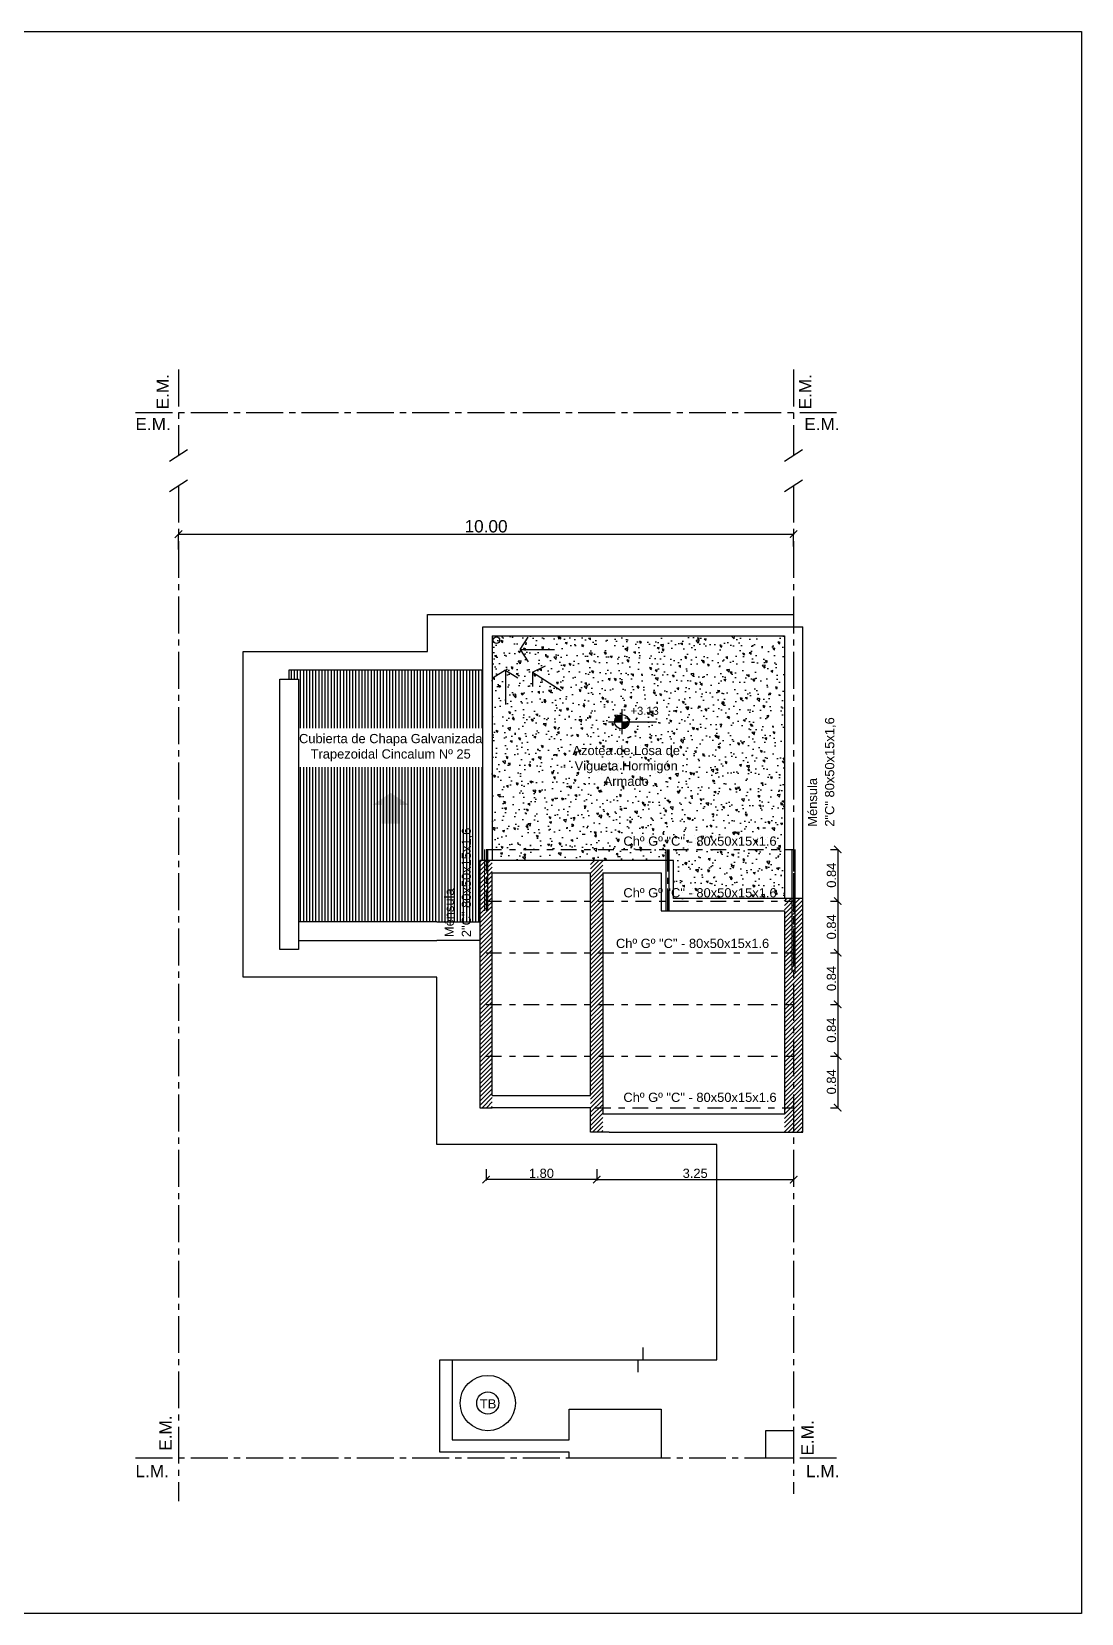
# Model space of a CAD drawing. Header units: millimetres. Extents: x 141 to 859, y -33 to 129.
# Drawn here: x 246.14 to 263.21, y -16.8 to 8.92 of the extents above; entities that cross this region are included whole.
import ezdxf

# ---------------------------------------------------------------- set-up
doc = ezdxf.new("R2010")
doc.units = ezdxf.units.MM
doc.header["$LTSCALE"] = 0.1
doc.header["$MEASUREMENT"] = 0
doc.header["$PDMODE"] = 3
doc.header["$PDSIZE"] = 0.1
doc.linetypes.add('ACAD_ISO04W100', pattern=[30, 24, -3, 0, -3])
doc.linetypes.add('DASHDOT2', pattern=[12.7, 6.35, -3.175, 0, -3.175])
doc.layers.get('DEFPOINTS').update_dxf_attribs({"color": 1})
for name, color, linetype in [('Carpinterias', 7, 'Continuous'), ('CORREAS', 170, 'Continuous'), ('Cotas', 1, 'Continuous'), ('Cubierta', 7, 'Continuous'), ('EJES', 6, 'Continuous'), ('ELMER', 2, 'Continuous'), ('Equipamiento', 7, 'Continuous'), ('HATCH', 10, 'Continuous'), ('Muros', 7, 'Continuous'), ('TEXTO', 2, 'Continuous'), ('Textos', 7, 'Continuous')]:
    doc.layers.add(name, color=color, linetype=linetype)
doc.styles.add('ARIAL', font='arial.ttf', dxfattribs={"height": 0.18})
doc.styles.add('Arial20', font='arial.ttf', dxfattribs={"height": 0.2})
doc.styles.add('Arial30', font='arial.ttf', dxfattribs={"width": 0.8, "height": 0.3})
doc.styles.add('Diego', font='arial.ttf')
doc.styles.get("Standard").update_dxf_attribs({"font": 'arial.ttf'})
doc.dimstyles.new('COTA-1-100', dxfattribs={"dimtxt": 0.2, "dimasz": 0.12, "dimexe": 0.012, "dimexo": 0.15, "dimgap": 0.025, "dimtad": 1, "dimzin": 0, "dimdsep": 46, "dimtxsty": 'Arial20', "dimblk1": 'ARCHTICK', "dimblk2": 'ARCHTICK', "dimsah": 1, "dimcen": 0.09, "dimclrd": 256, "dimclre": 256, "dimclrt": 256, "dimazin": 0, "dimtfac": 1, "dimtofl": 0, "dimtmove": 2, "dimatfit": 3, "dimldrblk": 'ARCHTICK', "dimfxl": 1, "dimtolj": 1, "dimtzin": 0, "dimarcsym": 0})

# ---------------------------------------------------------------- blocks, each defined once
blk = doc.blocks.new('_ARCHTICK')
at = {"color": 0, "linetype": 'ByBlock', "const_width": 0.15}
blk.add_lwpolyline([(-0.5, -0.5), (0.5, 0.5)], dxfattribs=at)
blk = doc.blocks.new('*D86')
at = {"layer": 'Cotas', "lineweight": -2, "transparency": 16777216}
for p, q in [((248.528, 0.751), (258.528, 0.751)), ((248.528, 0.503), (248.528, 0.739)), ((258.528, 0.551), (258.528, 0.739))]:
    blk.add_line(p, q, dxfattribs=at)
at = {"layer": 'DEFPOINTS', "color": 0, "transparency": 16777216}
for p in [(258.528, 1.051), (248.528, 1.003), (258.528, 0.751)]:
    blk.add_point(p, dxfattribs=at)
at = {"layer": 'Cotas', "lineweight": -2, "transparency": 16777216, "xscale": 0.12, "yscale": 0.12, "zscale": 0.12, "rotation": 180}
blk.add_blockref('_ARCHTICK', (248.528, 0.751), dxfattribs=at)
at = {"layer": 'Cotas', "lineweight": -2, "transparency": 16777216, "xscale": 0.12, "yscale": 0.12, "zscale": 0.12}
blk.add_blockref('_ARCHTICK', (258.528, 0.751), dxfattribs=at)
at = {"layer": 'Cotas', "color": 2, "transparency": 16777216, "insert": (253.528, 0.878), "char_height": 0.2, "attachment_point": 5, "style": 'Arial20'}
blk.add_mtext('\\A1;10.00', dxfattribs=at)
blk = doc.blocks.new('Nivel Planta')
at = {"layer": 'Cubierta'}
h = blk.add_hatch(color=1, dxfattribs=at)
h.paths.add_polyline_path([(509.851, 209.413, 0.414214), (509.733, 209.295), (509.851, 209.295)])
h.paths.add_polyline_path([(509.969, 209.295), (509.851, 209.295), (509.851, 209.177, 0.414214)])
at = {"layer": 'Cotas', "color": 1}
for p, q in [((509.851, 209.499), (509.851, 209.09)), ((509.636, 209.295), (510.413, 209.295))]:
    blk.add_line(p, q, dxfattribs=at)
blk.add_circle((509.851, 209.295), 0.118, dxfattribs=at)
blk = doc.blocks.new('*D117')
at = {"layer": 'Cotas', "lineweight": -2, "transparency": 16777216}
for p, q in [((259.128, -4.374), (259.257, -4.374)), ((259.245, -4.374), (259.245, -5.214)), ((259.128, -5.214), (259.257, -5.214))]:
    blk.add_line(p, q, dxfattribs=at)
at = {"layer": 'DEFPOINTS', "color": 0, "transparency": 16777216}
for p in [(258.528, -4.374), (258.528, -5.214), (259.245, -5.214)]:
    blk.add_point(p, dxfattribs=at)
at = {"layer": 'Cotas', "lineweight": -2, "transparency": 16777216, "xscale": 0.12, "yscale": 0.12, "zscale": 0.12}
for p, rotation in [((259.245, -4.374), 90), ((259.245, -5.214), 270)]:
    blk.add_blockref('_ARCHTICK', p, dxfattribs=dict(at, rotation=rotation))
at = {"layer": 'Cotas', "color": 2, "transparency": 16777216, "insert": (259.144, -4.794), "char_height": 0.15, "attachment_point": 5, "rotation": 90}
blk.add_mtext('\\A1;0.84', dxfattribs=at)
blk = doc.blocks.new('*D118')
at = {"layer": 'Cotas', "lineweight": -2, "transparency": 16777216}
for p, q in [((259.128, -5.214), (259.257, -5.214)), ((259.245, -5.214), (259.245, -6.054)), ((259.128, -6.054), (259.257, -6.054))]:
    blk.add_line(p, q, dxfattribs=at)
at = {"layer": 'DEFPOINTS', "color": 0, "transparency": 16777216}
for p in [(258.528, -5.214), (258.528, -6.054), (259.245, -6.054)]:
    blk.add_point(p, dxfattribs=at)
at = {"layer": 'Cotas', "lineweight": -2, "transparency": 16777216, "xscale": 0.12, "yscale": 0.12, "zscale": 0.12}
for p, rotation in [((259.245, -5.214), 90), ((259.245, -6.054), 270)]:
    blk.add_blockref('_ARCHTICK', p, dxfattribs=dict(at, rotation=rotation))
at = {"layer": 'Cotas', "color": 2, "transparency": 16777216, "insert": (259.144, -5.634), "char_height": 0.15, "attachment_point": 5, "rotation": 90}
blk.add_mtext('\\A1;0.84', dxfattribs=at)
blk = doc.blocks.new('*D119')
at = {"layer": 'Cotas', "lineweight": -2, "transparency": 16777216}
for p, q in [((259.128, -6.054), (259.257, -6.054)), ((259.245, -6.054), (259.245, -6.894)), ((259.128, -6.894), (259.257, -6.894))]:
    blk.add_line(p, q, dxfattribs=at)
at = {"layer": 'DEFPOINTS', "color": 0, "transparency": 16777216}
for p in [(258.528, -6.054), (258.528, -6.894), (259.245, -6.894)]:
    blk.add_point(p, dxfattribs=at)
at = {"layer": 'Cotas', "lineweight": -2, "transparency": 16777216, "xscale": 0.12, "yscale": 0.12, "zscale": 0.12}
for p, rotation in [((259.245, -6.054), 90), ((259.245, -6.894), 270)]:
    blk.add_blockref('_ARCHTICK', p, dxfattribs=dict(at, rotation=rotation))
at = {"layer": 'Cotas', "color": 2, "transparency": 16777216, "insert": (259.144, -6.474), "char_height": 0.15, "attachment_point": 5, "rotation": 90}
blk.add_mtext('\\A1;0.84', dxfattribs=at)
blk = doc.blocks.new('*D120')
at = {"layer": 'Cotas', "lineweight": -2, "transparency": 16777216}
for p, q in [((259.128, -6.894), (259.257, -6.894)), ((259.245, -6.894), (259.245, -7.734)), ((259.128, -7.734), (259.257, -7.734))]:
    blk.add_line(p, q, dxfattribs=at)
at = {"layer": 'DEFPOINTS', "color": 0, "transparency": 16777216}
for p in [(258.528, -6.894), (258.528, -7.734), (259.245, -7.734)]:
    blk.add_point(p, dxfattribs=at)
at = {"layer": 'Cotas', "lineweight": -2, "transparency": 16777216, "xscale": 0.12, "yscale": 0.12, "zscale": 0.12}
for p, rotation in [((259.245, -6.894), 90), ((259.245, -7.734), 270)]:
    blk.add_blockref('_ARCHTICK', p, dxfattribs=dict(at, rotation=rotation))
at = {"layer": 'Cotas', "color": 2, "transparency": 16777216, "insert": (259.144, -7.314), "char_height": 0.15, "attachment_point": 5, "rotation": 90}
blk.add_mtext('\\A1;0.84', dxfattribs=at)
blk = doc.blocks.new('*D121')
at = {"layer": 'Cotas', "lineweight": -2, "transparency": 16777216}
for p, q in [((259.128, -7.734), (259.257, -7.734)), ((259.245, -7.734), (259.245, -8.574)), ((259.128, -8.574), (259.257, -8.574))]:
    blk.add_line(p, q, dxfattribs=at)
at = {"layer": 'DEFPOINTS', "color": 0, "transparency": 16777216}
for p in [(258.528, -7.734), (258.528, -8.574), (259.245, -8.574)]:
    blk.add_point(p, dxfattribs=at)
at = {"layer": 'Cotas', "lineweight": -2, "transparency": 16777216, "xscale": 0.12, "yscale": 0.12, "zscale": 0.12}
for p, rotation in [((259.245, -7.734), 90), ((259.245, -8.574), 270)]:
    blk.add_blockref('_ARCHTICK', p, dxfattribs=dict(at, rotation=rotation))
at = {"layer": 'Cotas', "color": 2, "transparency": 16777216, "insert": (259.144, -8.154), "char_height": 0.15, "attachment_point": 5, "rotation": 90}
blk.add_mtext('\\A1;0.84', dxfattribs=at)
blk = doc.blocks.new('*D122')
at = {"layer": 'Cotas', "lineweight": -2, "transparency": 16777216}
for p, q in [((255.328, -9.574), (255.328, -9.756)), ((255.328, -9.744), (258.528, -9.744)), ((258.528, -9.574), (258.528, -9.756))]:
    blk.add_line(p, q, dxfattribs=at)
at = {"layer": 'DEFPOINTS', "color": 0, "transparency": 16777216}
for p in [(255.328, -8.974), (258.528, -8.974), (258.528, -9.744)]:
    blk.add_point(p, dxfattribs=at)
at = {"layer": 'Cotas', "lineweight": -2, "transparency": 16777216, "xscale": 0.12, "yscale": 0.12, "zscale": 0.12, "rotation": 180}
blk.add_blockref('_ARCHTICK', (255.328, -9.744), dxfattribs=at)
at = {"layer": 'Cotas', "lineweight": -2, "transparency": 16777216, "xscale": 0.12, "yscale": 0.12, "zscale": 0.12}
blk.add_blockref('_ARCHTICK', (258.528, -9.744), dxfattribs=at)
at = {"layer": 'Cotas', "color": 2, "transparency": 16777216, "insert": (256.928, -9.642), "char_height": 0.15, "attachment_point": 5}
blk.add_mtext('\\A1;3.25', dxfattribs=at)
blk = doc.blocks.new('*D365')
at = {"layer": 'Cotas', "lineweight": -2, "transparency": 16777216}
for p, q in [((253.528, -9.574), (253.528, -9.756)), ((255.328, -9.744), (253.528, -9.744)), ((255.328, -9.574), (255.328, -9.756))]:
    blk.add_line(p, q, dxfattribs=at)
at = {"layer": 'DEFPOINTS', "color": 0, "transparency": 16777216}
for p in [(253.528, -8.974), (255.328, -8.974), (253.528, -9.744)]:
    blk.add_point(p, dxfattribs=at)
at = {"layer": 'Cotas', "lineweight": -2, "transparency": 16777216, "xscale": 0.12, "yscale": 0.12, "zscale": 0.12, "rotation": 180}
blk.add_blockref('_ARCHTICK', (253.528, -9.744), dxfattribs=at)
at = {"layer": 'Cotas', "lineweight": -2, "transparency": 16777216, "xscale": 0.12, "yscale": 0.12, "zscale": 0.12}
blk.add_blockref('_ARCHTICK', (255.328, -9.744), dxfattribs=at)
at = {"layer": 'Cotas', "color": 2, "transparency": 16777216, "insert": (254.428, -9.642), "char_height": 0.15, "attachment_point": 5}
blk.add_mtext('\\A1;1.80', dxfattribs=at)

msp = doc.modelspace()

# ---------------------------------------------------------------- hatches: boundary and pattern name
at = {"linetype": 'Continuous', "true_color": 0x991b1e}
h = msp.add_hatch(dxfattribs=at)
h.set_pattern_fill('_USER', color=244, scale=0.05, angle=45, style=0, pattern_type=0)
h.set_pattern_definition([(45, (-1691.280636, -1034.787395), (-0.0353553391, 0.0353553391), [])])
h.paths.add_polyline_path([(253.6277, -4.5542), (253.4277, -4.5542), (253.4277, -8.5742), (253.6277, -8.5742)])
h.paths.add_polyline_path([(255.4277, -4.5542), (255.2277, -4.5542), (255.2277, -8.9742), (255.4277, -8.9742)])
h.paths.add_polyline_path([(258.6777, -5.1742), (258.3777, -5.1742), (258.3777, -8.9742), (258.6777, -8.9742)])
at = {"layer": 'Cubierta', "ltscale": 0.01}
msp.add_hatch(color=2, dxfattribs=at).paths.add_polyline_path([(252.1291, -3.6549), (252.2791, -3.6549), (251.9791, -3.4549), (251.6791, -3.6549), (251.8291, -3.6549), (251.8291, -3.9549), (252.1291, -3.9549)])
at = {"layer": 'HATCH', "true_color": 0x636466}
h = msp.add_hatch(dxfattribs=at)
h.set_pattern_fill('AR-CONC', color=251, scale=0.002, angle=90)
h.set_pattern_definition([(140, (-44.7638, -26.55166), (0.03187817, 0.36436934), [0.0381, -0.4191]), (85, (-44.7638, -26.55166), (-0.3821137, -0.07048684), [0.03048, -0.33528117]), (190.45144, (-44.76116, -26.5213), (-0.3502355, 0.2938825), [0.03238, -0.3561805]), (136.1842, (-44.8654, -26.55166), (0.08408466, 0.5421581), [0.05715, -0.62865]), (186.63556, (-44.8584, -26.5065), (-0.49485225, 0.4748083), [0.04857, -0.5342712]), (81.18415, (-44.8654, -26.55166), (-0.4948522, 0.4748083), [0.0457199, -0.5029195]), (111, (-44.84, -26.50086), (0.2045304, 0.30322878), [0.0381, -0.4191]), (56, (-44.84, -26.50086), (-0.36837593, 0.12360406), [0.03048, -0.33528]), (161.45145, (-44.82297, -26.4756), (-0.16384554, 0.42683284), [0.03238, -0.35617988]), (127.5, (-44.76381, -26.55166), (-0.16911008, 0.006177207), [0, -0.331216, 0, -0.34036, 0, -0.33655]), (97.5, (-44.76381, -26.55166), (-0.20036115, 0.13363933), [0, -0.194056, 0, -0.323596, 0, -0.12827]), (57.5, (-44.76381, -26.66495), (0.01145749, 0.27118119), [0, -0.127, 0, -0.39624, 0, -0.52578]), (47.5, (-44.76381, -26.71575), (-0.05085298, 0.29625836), [0, -0.1651, 0, -0.263144, 0, -0.37338])])
h.paths.add_polyline_path([(258.3777, -0.9044), (253.6277, -0.9044), (253.6277, -4.5542), (256.5777, -4.5542), (256.5777, -5.1742), (258.3777, -5.1742)])
at = {"layer": 'HATCH'}
h = msp.add_hatch(dxfattribs=at)
h.set_pattern_fill('_USER,_O', color=9, scale=0.05, angle=90, pattern_type=0)
h.set_pattern_definition([(90, (-114.236807, -501.316225), (-0.05, 3e-18), [])])
h.paths.add_polyline_path([(253.4777, -1.4542), (250.3277, -1.4542), (250.3277, -1.6042), (250.4777, -1.6042), (250.4777, -5.5535), (252.4277, -5.5535), (252.7277, -5.5535), (253.4277, -5.5542), (253.4277, -4.5542), (253.4777, -4.5535)])
h.paths.add_polyline_path([(250.4777, -3.0374), (253.4777, -3.0374), (253.4777, -2.4043), (250.4777, -2.4043)])

# ---------------------------------------------------------------- linework, layer by layer
at = {"color": 1, "linetype": 'Continuous'}
for points in [[(248.3814, 1.94), (248.6739, 2.1303)], [(258.3814, 1.94), (258.6739, 2.1303)], [(248.3814, 1.4433), (248.6739, 1.6335)], [(258.3814, 1.4433), (258.6739, 1.6335)]]:
    msp.add_lwpolyline(points, dxfattribs=at)
at = {"layer": 'Carpinterias', "color": 170, "linetype": 'ACAD_ISO04W100', "ltscale": 0.15}
for p, q in [((253.5277, -4.3742), (253.5277, -5.3742)), ((256.4777, -4.3742), (256.4777, -5.3742)), ((258.5277, -4.3742), (258.5277, -6.0542))]:
    msp.add_line(p, q, dxfattribs=at)
at = {"layer": 'CORREAS', "linetype": 'DASHDOT2', "ltscale": 0.4}
for p, q in [((253.5277, -4.3742), (258.5277, -4.3742)), ((253.5277, -5.2142), (258.5277, -5.2142)), ((253.5277, -6.0542), (258.5277, -6.0542)), ((253.5277, -6.8942), (258.5277, -6.8942)), ((253.5277, -7.7342), (258.5277, -7.7342)), ((255.3027, -8.5742), (258.5277, -8.5742))]:
    msp.add_line(p, q, dxfattribs=at)
at = {"layer": 'CORREAS', "color": 114, "linetype": 'DASHDOT2', "ltscale": 0.4, "true_color": 0x139b48, "const_width": 0.02}
for points in [[(253.5027, -5.3742), (253.5027, -4.3742)], [(253.5527, -4.3742), (253.5527, -5.3742)], [(256.4527, -5.3742), (256.4527, -4.3742)], [(256.5027, -4.3742), (256.5027, -5.3742)], [(258.5027, -6.3742), (258.5027, -4.3742)], [(258.5527, -4.3742), (258.5527, -6.3742)]]:
    msp.add_lwpolyline(points, dxfattribs=at)
at = {"layer": 'Cubierta', "color": 2}
for radius in [0.45, 0.18]:
    msp.add_circle((253.5567, -13.3762), radius, dxfattribs=at)
at = {"layer": 'EJES', "linetype": 'ACAD_ISO04W100', "ltscale": 0.25}
for p, q in [((248.5277, 3.4258), (248.5277, 2.0352)), ((258.5277, 3.4258), (258.5277, 2.0352)), ((259.2277, 2.7258), (247.8277, 2.7258)), ((248.5277, 1.5384), (248.5277, -14.9742)), ((258.5277, 1.5384), (258.5277, -14.8516)), ((259.2277, -14.2742), (247.8277, -14.2742))]:
    msp.add_line(p, q, dxfattribs=at)
at = {"layer": 'EJES'}
msp.add_lwpolyline([(229.0733, 8.9219), (263.2067, 8.9219), (263.2067, -16.7962), (229.0733, -16.7962)], close=True, dxfattribs=at)
at = {"layer": 'ELMER', "color": 1, "linetype": 'Continuous'}
for p, q in [((252.5777, -0.5542), (258.5277, -0.5542)), ((252.5777, -1.1542), (252.5777, -0.5542)), ((249.5777, -6.4535), (249.5777, -1.1542)), ((249.5777, -1.1542), (252.5777, -1.1542)), ((252.7277, -6.4535), (249.5777, -6.4535)), ((252.7277, -9.1735), (252.7277, -6.4535)), ((257.2777, -9.1735), (252.7277, -9.1735)), ((257.2777, -12.6742), (257.2777, -9.1735)), ((256.0777, -12.4742), (256.0777, -12.6742)), ((252.9777, -12.6742), (257.2777, -12.6742)), ((255.9932, -12.6742), (255.9932, -12.8742)), ((255.9932, -12.6742), (256.0777, -12.6742))]:
    msp.add_line(p, q, dxfattribs=at)
at = {"layer": 'Equipamiento', "color": 1}
for p, q in [((254.0851, -1.1261), (254.2101, -0.9261)), ((254.0851, -1.1261), (254.6401, -1.1261)), ((254.0851, -1.1261), (254.2101, -1.3261)), ((253.8457, -1.4619), (253.6457, -1.5869)), ((253.8457, -1.4619), (253.8457, -2.0169)), ((253.8457, -1.4619), (254.0457, -1.5869)), ((254.2823, -1.4925), (254.2812, -1.7283)), ((254.2823, -1.4925), (254.4948, -1.3901)), ((254.2823, -1.4925), (254.7516, -1.7888))]:
    msp.add_line(p, q, dxfattribs=at)
at = {"layer": 'Equipamiento', "color": 2}
msp.add_circle((253.6965, -0.9731), 0.0525, dxfattribs=at)
at = {"layer": 'Muros', "color": 3}
for p, q in [((253.4777, -4.5535), (253.4777, -0.7542)), ((253.4777, -0.7542), (258.6777, -0.7542)), ((258.6777, -5.1742), (258.6777, -0.7542)), ((253.6277, -0.9044), (258.3777, -0.9044)), ((253.6277, -0.9044), (253.6277, -4.5535)), ((258.3777, -0.9044), (258.3777, -5.1742))]:
    msp.add_line(p, q, dxfattribs=at)
at = {"layer": 'Muros', "color": 5}
for p, q in [((253.6277, -4.5542), (253.4277, -4.5542)), ((253.4277, -4.5542), (253.4277, -8.5742)), ((256.5777, -4.5542), (253.6277, -4.5542)), ((256.5777, -5.1742), (256.5777, -4.5542)), ((253.6277, -4.7542), (255.2277, -4.7542)), ((253.6277, -8.3742), (253.6277, -4.7542)), ((255.2277, -8.3742), (255.2277, -4.7542)), ((255.4277, -4.7542), (255.4277, -8.6742)), ((255.4277, -4.7542), (256.3777, -4.7542)), ((256.3777, -4.7542), (256.3777, -5.3742)), ((256.3777, -5.3742), (258.3777, -5.3742)), ((258.3777, -5.1742), (256.5777, -5.1742)), ((258.6777, -5.1742), (258.3777, -5.1742)), ((258.3777, -5.3742), (258.3777, -8.6742)), ((258.6777, -8.9742), (258.6777, -5.1742)), ((253.6277, -8.3742), (255.2277, -8.3742)), ((253.4277, -8.5742), (253.6277, -8.5742)), ((255.2277, -8.5742), (253.6277, -8.5742)), ((255.2277, -8.9742), (255.2277, -8.5742)), ((255.4277, -8.6742), (258.3777, -8.6742)), ((255.5277, -8.9742), (255.2277, -8.9742)), ((255.5277, -8.9742), (258.6777, -8.9742)), ((258.3777, -8.9742), (258.6777, -8.9742))]:
    msp.add_line(p, q, dxfattribs=at)
at = {"layer": 'Muros', "color": 4}
for p, q in [((252.7277, -5.5542), (250.4777, -5.5542)), ((252.7277, -5.5542), (253.4277, -5.5542)), ((250.4777, -5.8542), (252.7277, -5.8542)), ((253.4277, -5.8542), (252.7277, -5.8542))]:
    msp.add_line(p, q, dxfattribs=at)
at = {"layer": 'Muros', "color": 9}
msp.add_lwpolyline([(250.3277, -1.6042), (250.3277, -1.4542), (253.4777, -1.4542)], dxfattribs=at)
at = {"layer": 'Muros', "color": 3}
msp.add_lwpolyline([(250.4777, -6.0042), (250.1777, -6.0042), (250.1777, -1.6042), (250.4777, -1.6042), (250.4777, -6.0042)], dxfattribs=at)
at = {"layer": 'Muros', "color": 5}
for points in [[(252.7777, -12.6742), (252.9777, -12.6742), (252.9777, -13.9742), (254.8777, -13.9742), (254.8777, -13.4742), (256.3777, -13.4742), (256.3777, -14.2742), (254.8777, -14.2742), (254.8777, -14.1742), (252.7777, -14.1742)], [(258.0777, -14.2742), (258.0777, -13.8242), (258.5277, -13.8242), (258.5277, -14.2742)]]:
    msp.add_lwpolyline(points, close=True, dxfattribs=at)

# ---------------------------------------------------------------- block references
at = {"layer": 'Cubierta', "color": 1}
msp.add_blockref('Nivel Planta', (-254.1152, -211.5936), dxfattribs=at)

# ---------------------------------------------------------------- texts
at = {"layer": 'Cubierta', "color": 1, "insert": (255.877, -2.0559), "char_height": 0.26, "width": 1.302589, "attachment_point": 1}
msp.add_mtext('{\\H0.5x;+3.13 }', dxfattribs=at)
at = {"layer": 'TEXTO', "style": 'Arial30'}
for s, p in [('2"C" 80x50x15x1,6', (259.1887, -4.0052)), ('Ménsula', (258.9102, -4.0052)), ('2"C" 80x50x15x1,6', (253.2825, -5.8011)), ('Ménsula', (253.004, -5.8011))]:
    msp.add_text(s, height=0.15, rotation=90, dxfattribs=at).set_placement(p)
for p in [(255.7608, -4.315), (255.7608, -5.1549), (255.6399, -5.9779), (255.7608, -8.4809)]:
    msp.add_text('Chº Gº "C" - 80x50x15x1.6', height=0.15, dxfattribs=at).set_placement(p)
at = {"layer": 'Textos', "color": 2, "char_height": 0.2, "width": 0.738387, "attachment_point": 3, "rotation": 90, "style": 'Diego'}
for insert in [(248.1702, 3.3556), (258.6178, 3.3547), (248.2176, -13.5791), (258.6552, -13.6558)]:
    msp.add_mtext('E.M.', dxfattribs=dict(at, insert=insert))
at = {"layer": 'Textos', "color": 2, "char_height": 0.2, "attachment_point": 7, "style": 'Diego'}
for s, insert, width in [('E.M.', (247.8276, 2.442), 0.738387), ('E.M.', (258.7014, 2.442), 0.738387), ('L.M.', (247.8277, -14.5821), 0.601279), ('L.M.', (258.7303, -14.5821), 0.601279)]:
    msp.add_mtext(s, dxfattribs=dict(at, insert=insert, width=width))
at = {"layer": 'Textos', "color": 1, "char_height": 0.15, "attachment_point": 1, "style": 'ARIAL'}
for s, insert, width in [('\\pxqc;Cubierta de Chapa Galvanizada\\PTrapezoidal Cincalum Nº 25', (250.4777, -2.4974), 3), ('\\pxqc;Azotea de Losa de Vigueta Hormigón Armado', (254.6817, -2.691), 2.250601)]:
    msp.add_mtext(s, dxfattribs=dict(at, insert=insert, width=width))
at = {"layer": 'Textos', "color": 2, "ltscale": 0.01, "insert": (253.4275, -13.3136), "char_height": 0.15, "width": 0.248602, "attachment_point": 1, "style": 'ARIAL'}
msp.add_mtext('TB', dxfattribs=at)

# ---------------------------------------------------------------- dimensions: what is measured, and where the dimension line sits
at = {"layer": 'Cotas'}
for base, p1, p2, override, picture, middle in [((258.5277, 0.7506), (248.5277, 1.0034), (258.5277, 1.0514), {"dimexo": 0.5, "dimclrt": 2}, '*D86', (253.5277, 0.8777)), ((253.5277, -9.7435), (255.3277, -8.9742), (253.5277, -8.9742), {"dimtxt": 0.15, "dimexo": 0.6, "dimtxsty": 'Standard', "dimclrt": 2}, '*D365', (254.4277, -9.642))]:
    dim = msp.add_linear_dim(base=base, p1=p1, p2=p2, dimstyle='COTA-1-100', override=override, dxfattribs=at)
    dim.commit()
    dim.dimension.update_dxf_attribs({"geometry": picture, "text_midpoint": middle})
for base, p1, p2, picture, middle in [((259.2453, -5.2142), (258.5277, -4.3742), (258.5277, -5.2142), '*D117', (259.1437, -4.7942)), ((259.2453, -6.0542), (258.5277, -5.2142), (258.5277, -6.0542), '*D118', (259.1437, -5.6342)), ((259.2453, -6.8942), (258.5277, -6.0542), (258.5277, -6.8942), '*D119', (259.1437, -6.4742)), ((259.2453, -7.7342), (258.5277, -6.8942), (258.5277, -7.7342), '*D120', (259.1437, -7.3142)), ((259.2453, -8.5742), (258.5277, -7.7342), (258.5277, -8.5742), '*D121', (259.1437, -8.1542))]:
    dim = msp.add_linear_dim(base=base, p1=p1, p2=p2, angle=90, dimstyle='COTA-1-100', override={"dimtxt": 0.15, "dimexo": 0.6, "dimtxsty": 'Standard', "dimclrt": 2}, dxfattribs=at)
    dim.commit()
    dim.dimension.update_dxf_attribs({"geometry": picture, "text_midpoint": middle})
dim = msp.add_linear_dim(base=(258.5277, -9.7435), p1=(255.3277, -8.9742), p2=(258.5277, -8.9742), text='3.25', dimstyle='COTA-1-100', override={"dimtxt": 0.15, "dimexo": 0.6, "dimtxsty": 'Standard', "dimclrt": 2}, dxfattribs=at)
dim.commit()
dim.dimension.update_dxf_attribs({"geometry": '*D122', "text_midpoint": (256.9277, -9.6419)})

doc.saveas('drawing.dxf')
